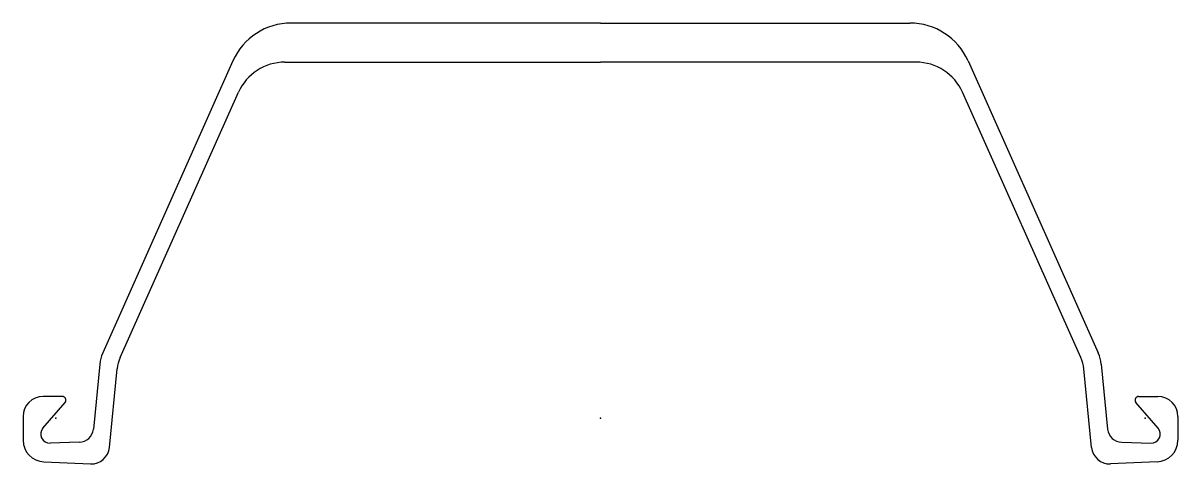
# Model space of a CAD drawing. Extents: x -18 to 618, y -25 to 218.
import ezdxf

# ---------------------------------------------------------------- set-up
doc = ezdxf.new("R2010")
doc.units = 0
doc.header["$MEASUREMENT"] = 0
doc.layers.get('0').update_dxf_attribs({"color": 5, "linetype": 'CONTINUOUS'})

msp = doc.modelspace()

# ---------------------------------------------------------------- linework, layer by layer
at = {"linetype": 'Continuous'}
for p, q in [((300, 217.5), (129.55618, 217.5)), ((300, 217.5), (470.44382, 217.5)), ((97.59531, 196.76546), (25.8251, 35.9688)), ((126.14568, 196), (300, 196)), ((473.85431, 196), (300, 196)), ((502.40469, 196.76546), (574.17493, 35.9688)), ((35.42501, 33.4289), (100.57657, 179.41142)), ((564.57501, 33.4289), (499.42343, 179.41142)), ((24.18347, 29.76434), (20.68611, -5.98643)), ((29.55105, -16.06069), (33.7836, 27.22427)), ((570.44897, -16.06069), (566.21643, 27.22427)), ((575.81653, 29.76434), (579.3139, -5.98643)), ((-7.05832, -5.40073), (5.13666, 8.69125)), ((3.62432, 12), (-7, 12)), ((607.05835, -5.40073), (594.86334, 8.69125)), ((596.37567, 12), (607, 12)), ((-18, 1), (-18, -11.99873)), ((618, 1), (618, -11.99873)), ((12.9559, -13.20418), (-3.13261, -13.67051)), ((587.04407, -13.20418), (603.13263, -13.67051)), ((-6.50908, -23.98793), (19.17428, -25.07849)), ((606.50909, -23.98793), (580.82574, -25.07849))]:
    msp.add_line(p, q, dxfattribs=at)
for centre, radius, start, end in [((129.55618, 182.5), 35, 90, 155.94682), ((470.44382, 182.5), 35, 24.05318, 90), ((126.14568, 168), 28, 90, 155.94892), ((473.85431, 168), 28, 24.05106, 90), ((44.08845, 27.81711), 20, 155.94682, 174.41276), ((53.68866, 25.27789), 20, 155.94894, 174.41518), ((546.31134, 25.27789), 20, 5.58481, 24.05104), ((555.91156, 27.81711), 20, 5.58725, 24.05317), ((-7, 1), 11, 90, 180), ((3.62432, 10), 2, 319.1276, 90), ((596.37567, 10), 2, 90, 220.87255), ((607, 1), 11, 0, 90), ((-3.27748, -8.67261), 5, 139.12759, 271.66028), ((12.72412, -5.20754), 8, 271.66028, 354.41276), ((587.27588, -5.20754), 8, 185.58726, 268.33954), ((603.27747, -8.67261), 5, 268.34006, 40.8721), ((-6, -11.99873), 12, 180, 267.56857), ((606, -11.99873), 12, 272.43148, 0), ((19.59852, -15.08749), 10, 267.56856, 354.41519), ((580.40149, -15.08749), 10, 185.58482, 272.43153)]:
    msp.add_arc(centre, radius, start, end, dxfattribs=at)
for p in [(0, 0), (300, 0), (600, 0)]:
    msp.add_point(p, dxfattribs=at)

doc.saveas('drawing.dxf')
